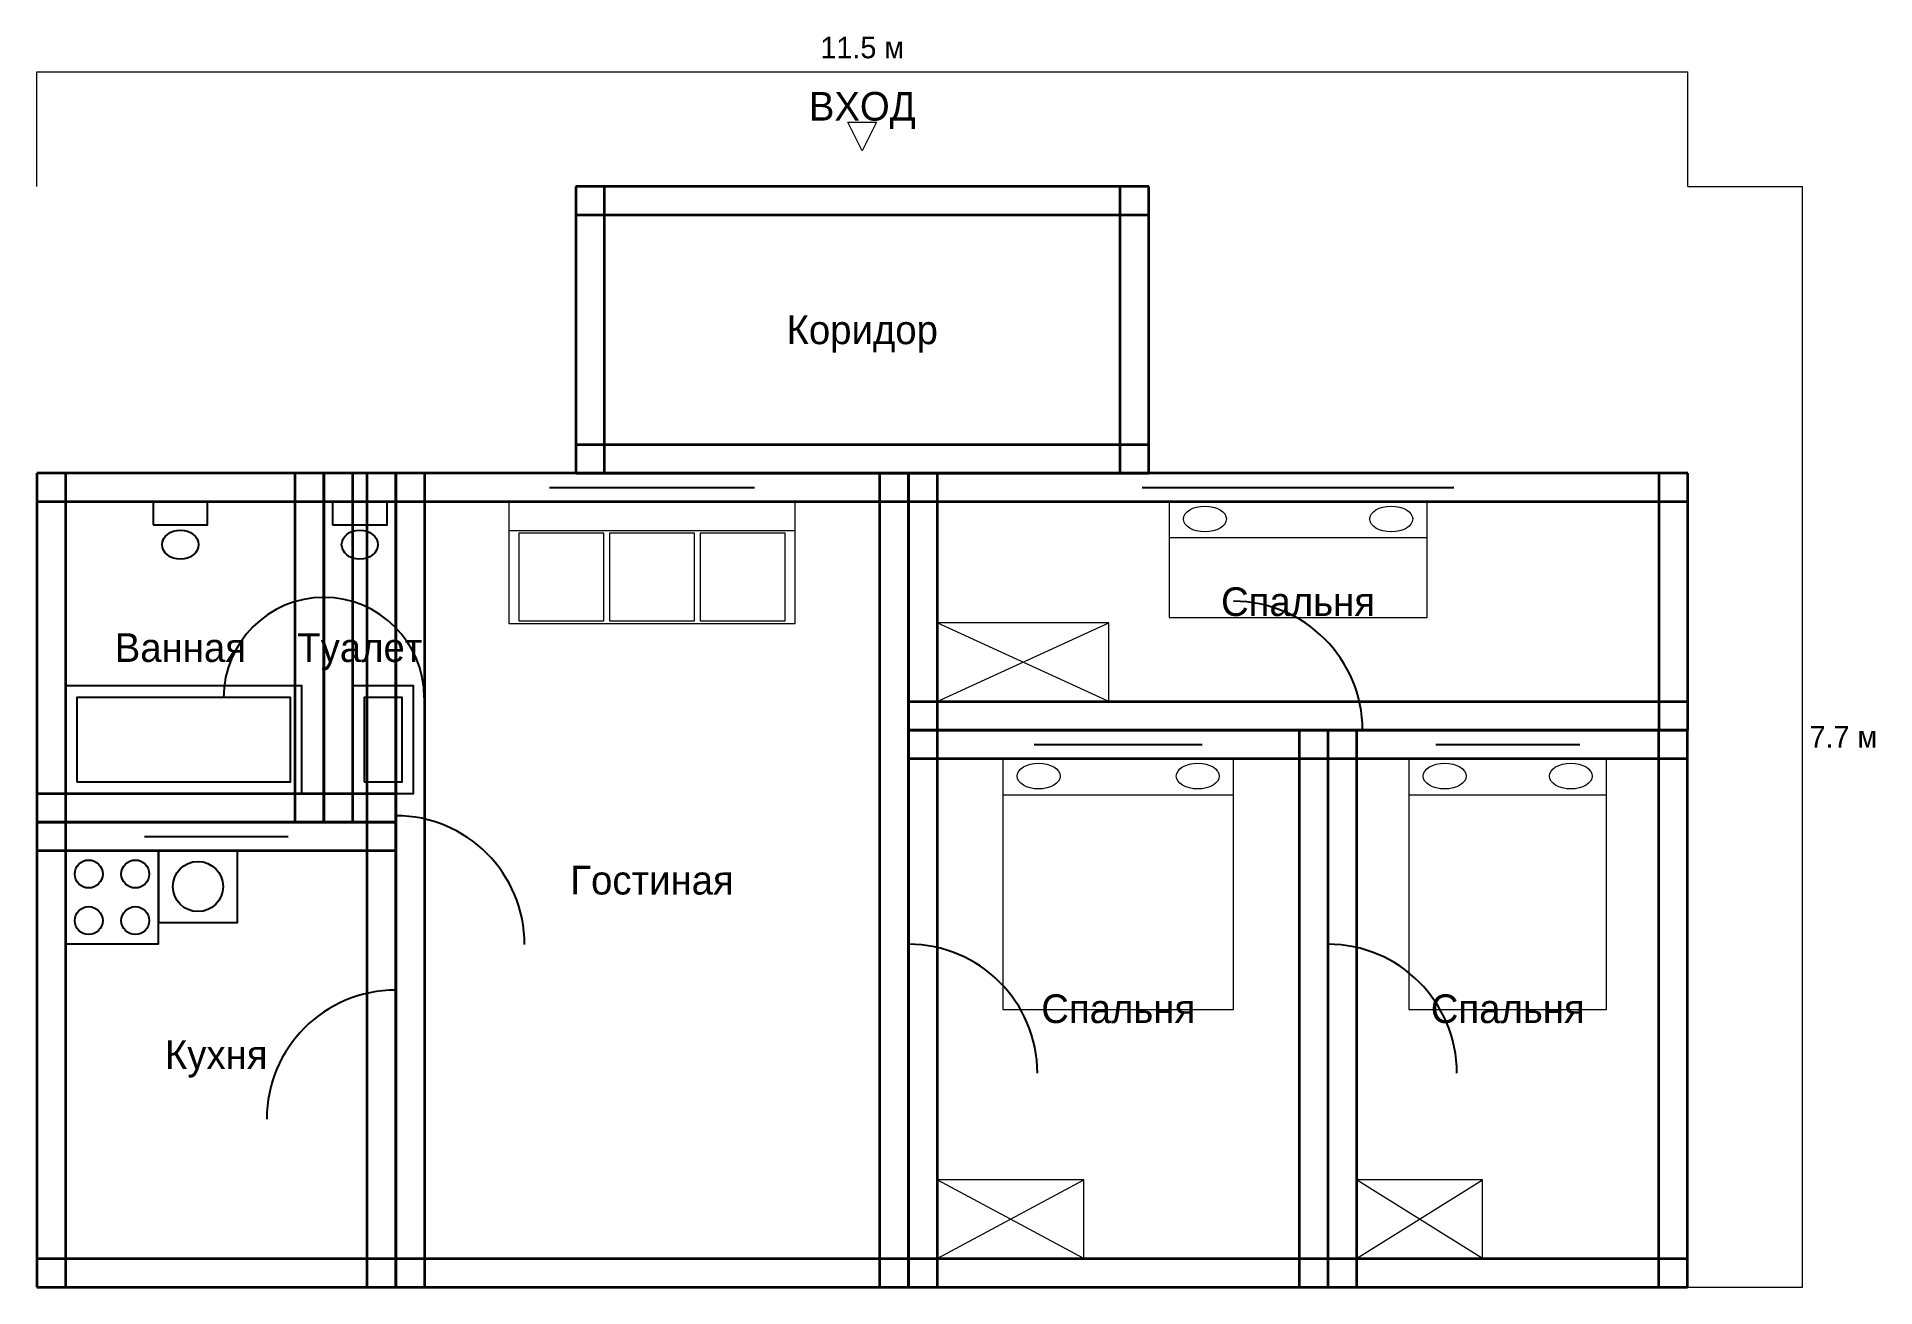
# Model space of a CAD drawing. Header units: metres. Extents: x 0 to 1283, y 0 to 873.
import ezdxf
from ezdxf.enums import TextEntityAlignment as Align

# ---------------------------------------------------------------- set-up
doc = ezdxf.new("R2010")
doc.units = ezdxf.units.M
for name, color, linetype, lineweight in [('Двери', 7, 'Continuous', 25), ('Мебель', 7, 'Continuous', 18), ('Окна', 7, 'Continuous', 25), ('Размеры', 1, 'Continuous', 13), ('Стены', 7, 'Continuous', 35), ('Текст', 7, 'Continuous', 13)]:
    doc.layers.add(name, color=color, linetype=linetype, lineweight=lineweight)

msp = doc.modelspace()

# ---------------------------------------------------------------- linework, layer by layer
at = {"layer": 'Двери'}
for p, q in [((200.4, 411.35), (200.4, 481.35)), ((200.4, 411.35), (200.4, 481.35)), ((835.25, 388.7), (925.25, 388.7)), ((250.5, 239.05), (250.5, 329.05)), ((608.3, 149.35), (608.3, 239.35)), ((901.1, 149.35), (901.1, 239.35)), ((250.5, 117.3), (250.5, 207.3))]:
    msp.add_line(p, q, dxfattribs=at)
for centre, radius, start, end in [((200.4, 411.35), 70, 90, 180), ((200.4, 411.35), 70, 0, 90), ((835.25, 388.7), 90, 0, 90), ((250.5, 239.05), 90, 0, 90), ((608.3, 149.35), 90, 0, 90), ((901.1, 149.35), 90, 0, 90), ((250.5, 117.3), 90, 90, 180)]:
    msp.add_arc(centre, radius, start, end, dxfattribs=at)
at = {"layer": 'Мебель'}
for p, q in [((329.4, 528.1), (529.4, 528.1)), ((790.25, 523.1), (970.25, 523.1)), ((628.3, 408.7), (748.3, 463.7)), ((748.3, 408.7), (628.3, 463.7)), ((674.2025, 343.7), (835.2975, 343.7)), ((957.575, 343.7), (1095.625, 343.7)), ((628.3, 20), (730.815, 75)), ((730.815, 20), (628.3, 75)), ((921.1, 20), (1008.95, 75)), ((1008.95, 20), (921.1, 75))]:
    msp.add_line(p, q, dxfattribs=at)
for points in [[(329.4, 463.1), (529.4, 463.1), (529.4, 548.1), (329.4, 548.1), (329.4, 463.1)], [(790.25, 467.37), (970.25, 467.37), (970.25, 548.1), (790.25, 548.1), (790.25, 467.37)], [(336.4, 465.1), (395.7333, 465.1), (395.7333, 526.1), (336.4, 526.1), (336.4, 465.1)], [(399.7333, 465.1), (459.0667, 465.1), (459.0667, 526.1), (399.7333, 526.1), (399.7333, 465.1)], [(463.0667, 465.1), (522.4, 465.1), (522.4, 526.1), (463.0667, 526.1), (463.0667, 465.1)], [(628.3, 408.7), (748.3, 408.7), (748.3, 463.7), (628.3, 463.7), (628.3, 408.7)], [(674.2025, 193.785), (835.2975, 193.785), (835.2975, 368.7), (674.2025, 368.7), (674.2025, 193.785)], [(957.575, 193.785), (1095.625, 193.785), (1095.625, 368.7), (957.575, 368.7), (957.575, 193.785)], [(628.3, 20), (730.815, 20), (730.815, 75), (628.3, 75), (628.3, 20)], [(921.1, 20), (1008.95, 20), (1008.95, 75), (921.1, 75), (921.1, 20)]]:
    msp.add_lwpolyline(points, dxfattribs=at)
for centre in [(815.25, 536.1), (945.25, 536.1), (699.2025, 356.7), (810.2975, 356.7), (982.575, 356.7), (1070.625, 356.7)]:
    msp.add_ellipse(centre, major_axis=(15, 0), ratio=0.6, dxfattribs=at)
at = {"layer": 'Окна'}
for p, q in [((357.84, 568.1), (500.96, 568.1)), ((771.47, 568.1), (989.03, 568.1)), ((357.84, 558.1), (500.96, 558.1)), ((771.47, 558.1), (989.03, 558.1)), ((357.84, 548.1), (500.96, 548.1)), ((771.47, 548.1), (989.03, 548.1)), ((696.17, 388.7), (813.33, 388.7)), ((976.4, 388.7), (1076.8, 388.7)), ((696.17, 378.7), (813.33, 378.7)), ((976.4, 378.7), (1076.8, 378.7)), ((696.17, 368.7), (813.33, 368.7)), ((976.4, 368.7), (1076.8, 368.7)), ((75.15, 324.6), (175.35, 324.6)), ((75.15, 314.6), (175.35, 314.6)), ((75.15, 304.6), (175.35, 304.6))]:
    msp.add_line(p, q, dxfattribs=at)
at = {"layer": 'Размеры', "color": 1}
for p, q in [((0, 848.1), (1152.2, 848.1)), ((0, 768.1), (0, 848.1)), ((1152.2, 768.1), (1152.2, 848.1)), ((1152.2, 768.1), (1232.2, 768.1)), ((1232.2, 0), (1232.2, 768.1)), ((1152.2, 0), (1232.2, 0))]:
    msp.add_line(p, q, dxfattribs=at)
at = {"layer": 'Сантехника'}
for points in [[(81.2, 532), (119.2, 532), (119.2, 548.1), (81.2, 548.1), (81.2, 532)], [(206.45, 532), (244.45, 532), (244.45, 548.1), (206.45, 548.1), (206.45, 532)], [(20, 344.6), (185, 344.6), (185, 419.6), (20, 419.6), (20, 344.6)], [(28, 352.6), (177, 352.6), (177, 411.6), (28, 411.6), (28, 352.6)], [(220.4, 344.6), (262.985, 344.6), (262.985, 419.6), (220.4, 419.6), (220.4, 344.6)], [(228.4, 352.6), (254.985, 352.6), (254.985, 411.6), (228.4, 411.6), (228.4, 352.6)], [(20, 239.6), (85, 239.6), (85, 304.6), (20, 304.6), (20, 239.6)], [(85, 254.6), (140, 254.6), (140, 304.6), (85, 304.6), (85, 254.6)]]:
    msp.add_lwpolyline(points, dxfattribs=at)
for centre, radius in [((36.25, 288.35), 9.75), ((68.75, 288.35), 9.75), ((112.5, 279.6), 17.5), ((36.25, 255.85), 9.75), ((68.75, 255.85), 9.75)]:
    msp.add_circle(centre, radius, dxfattribs=at)
for centre in [(100.2, 518.2), (225.45, 518.2)]:
    msp.add_ellipse(centre, major_axis=(12.6667, 0), ratio=0.8, dxfattribs=at)
at = {"layer": 'Стены'}
for p, q in [((776.1, 768.1), (376.1, 768.1)), ((376.1, 768.1), (376.1, 568.1)), ((396.1, 768.1), (396.1, 568.1)), ((756.1, 568.1), (756.1, 768.1)), ((776.1, 568.1), (776.1, 768.1)), ((776.1, 748.1), (376.1, 748.1)), ((376.1, 588.1), (776.1, 588.1)), ((200.4, 568.1), (0, 568.1)), ((0, 568.1), (0, 324.6)), ((20, 568.1), (20, 324.6)), ((180.4, 324.6), (180.4, 568.1)), ((200.4, 324.6), (200.4, 568.1)), ((250.5, 568.1), (200.4, 568.1)), ((200.4, 568.1), (200.4, 324.6)), ((220.4, 568.1), (220.4, 324.6)), ((230.5, 324.6), (230.5, 568.1)), ((250.5, 324.6), (250.5, 568.1)), ((608.3, 568.1), (250.5, 568.1)), ((250.5, 568.1), (250.5, 0)), ((270.5, 568.1), (270.5, 0)), ((376.1, 568.1), (776.1, 568.1)), ((588.3, 0), (588.3, 568.1)), ((608.3, 0), (608.3, 568.1)), ((1152.2, 568.1), (608.3, 568.1)), ((608.3, 568.1), (608.3, 388.7)), ((628.3, 568.1), (628.3, 388.7)), ((1132.2, 388.7), (1132.2, 568.1)), ((1152.2, 388.7), (1152.2, 568.1)), ((200.4, 548.1), (0, 548.1)), ((250.5, 548.1), (200.4, 548.1)), ((608.3, 548.1), (250.5, 548.1)), ((1152.2, 548.1), (608.3, 548.1)), ((608.3, 408.7), (1152.2, 408.7)), ((901.2, 388.7), (608.3, 388.7)), ((608.3, 388.7), (608.3, 0)), ((608.3, 388.7), (1152.2, 388.7)), ((628.3, 388.7), (628.3, 0)), ((881.2, 0), (881.2, 388.7)), ((1152.1, 388.7), (901.1, 388.7)), ((901.1, 388.7), (901.1, 0)), ((901.2, 0), (901.2, 388.7)), ((921.1, 388.7), (921.1, 0)), ((1132.1, 0), (1132.1, 388.7)), ((1152.1, 0), (1152.1, 388.7)), ((901.2, 368.7), (608.3, 368.7)), ((1152.1, 368.7), (901.1, 368.7)), ((0, 344.6), (200.4, 344.6)), ((200.4, 344.6), (250.5, 344.6)), ((250.5, 324.6), (0, 324.6)), ((0, 324.6), (0, 0)), ((0, 324.6), (200.4, 324.6)), ((20, 324.6), (20, 0)), ((200.4, 324.6), (250.5, 324.6)), ((230.5, 0), (230.5, 324.6)), ((250.5, 0), (250.5, 324.6)), ((250.5, 304.6), (0, 304.6)), ((0, 20), (250.5, 20)), ((250.5, 20), (608.3, 20)), ((608.3, 20), (901.2, 20)), ((901.1, 20), (1152.1, 20)), ((0, 0), (250.5, 0)), ((250.5, 0), (608.3, 0)), ((608.3, 0), (901.2, 0)), ((901.1, 0), (1152.1, 0))]:
    msp.add_line(p, q, dxfattribs=at)
at = {"layer": 'Текст', "color": 3}
msp.add_lwpolyline([(576.1, 793.1), (566.1, 813.1), (586.1, 813.1), (576.1, 793.1)], dxfattribs=at)

# ---------------------------------------------------------------- texts
at = {"layer": 'Размеры', "color": 1}
msp.add_text('11.5 м', height=15, dxfattribs=at).set_placement((576.1, 853.1), align=Align.BOTTOM_CENTER)
msp.add_text('7.7 м', height=15, dxfattribs=at).set_placement((1237.2, 384.05), align=Align.MIDDLE_LEFT)
at = {"layer": 'Текст', "color": 3}
msp.add_text('ВХОД', height=20, dxfattribs=at).set_placement((576.1, 808.1), align=Align.BOTTOM_CENTER)
at = {"layer": 'Текст'}
for s, p in [('Коридор', (576.1, 668.1)), ('Спальня', (880.25, 478.4)), ('Ванная', (100.2, 446.35)), ('Туалет', (225.45, 446.35)), ('Гостиная', (429.4, 284.05)), ('Спальня', (754.75, 194.35)), ('Спальня', (1026.6, 194.35)), ('Кухня', (125.25, 162.3))]:
    msp.add_text(s, height=20, dxfattribs=at).set_placement(p, align=Align.MIDDLE_CENTER)

doc.saveas('drawing.dxf')
